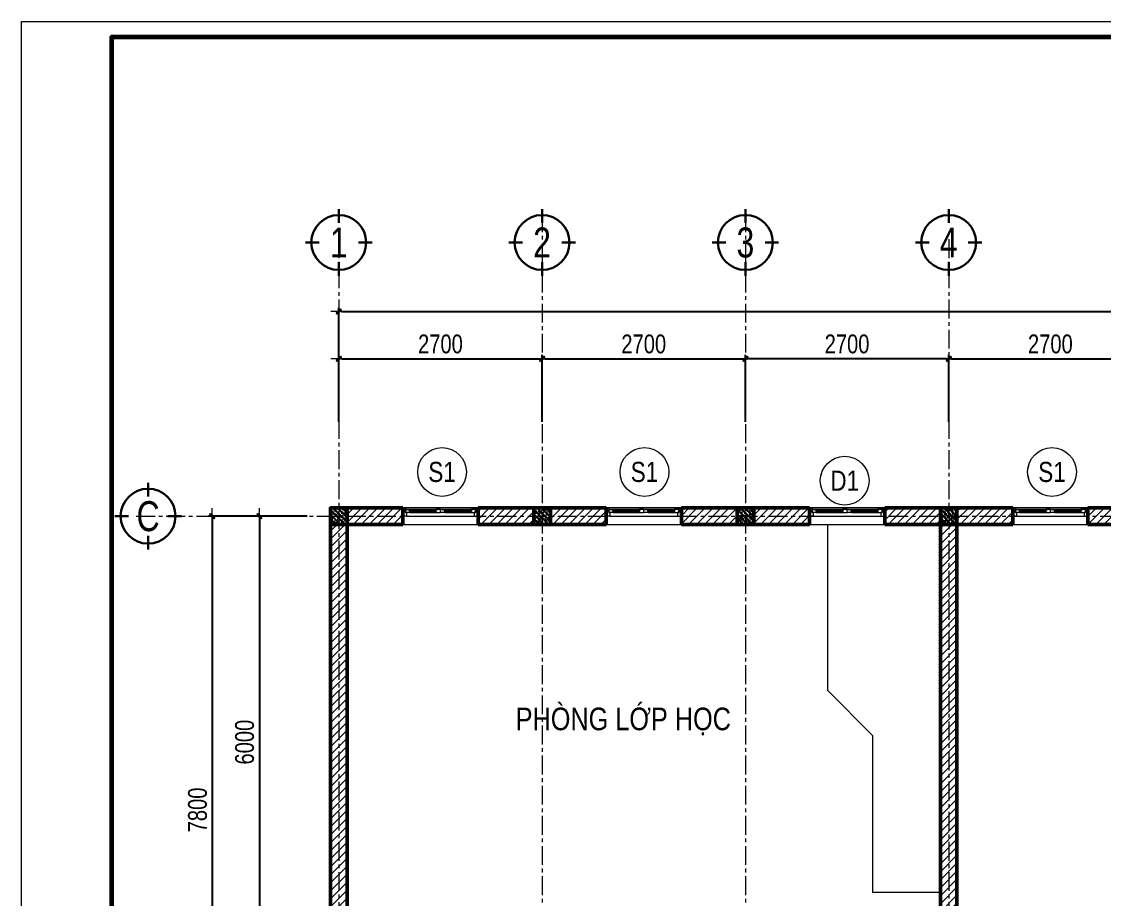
# Model space of a CAD drawing. Header units: millimetres. Extents: x 5243337 to 5938936, y 490824 to 785930.
# Drawn here: x 5304149 to 5318515, y 665009 to 676648 of the extents above; entities that cross this region are included whole.
import ezdxf
from ezdxf.enums import TextEntityAlignment as Align

# ---------------------------------------------------------------- set-up
doc = ezdxf.new("R2010")
doc.units = ezdxf.units.MM
doc.header["$MEASUREMENT"] = 0
doc.header["$PDMODE"] = 32
doc.linetypes.add('ACAD_ISO07W100', pattern=[3, 0, -3])
doc.linetypes.add('CENTER', pattern=[2, 1.25, -0.25, 0.25, -0.25])
doc.layers.get('0').update_dxf_attribs({"lineweight": 0})
doc.layers.get('Defpoints').update_dxf_attribs({"lineweight": 0})
for name, color, linetype, lineweight in [('0.15_Cua', 144, 'Continuous', 15), ('A-WIPEOUT', 254, 'ACAD_ISO07W100', 0), ('cat1', 30, 'Continuous', 50), ('dim', 144, 'Continuous', 13), ('hatch1', 136, 'Continuous', 9), ('Khungten_LCDI', 7, 'Continuous', 25), ('LC Dim', 8, 'Continuous', 18), ('LC ISO', 153, 'Continuous', 13), ('LC Net manh', 9, 'Continuous', 5), ('LC Net thay', 7, 'Continuous', 25), ('LC Text1', 3, 'Continuous', 20), ('LC Text2', 7, 'Continuous', 25), ('text', 1, 'Continuous', 20), ('thay1', 63, 'Continuous', 18), ('truc', 76, 'CENTER', 9)]:
    doc.layers.add(name, color=color, linetype=linetype, lineweight=lineweight)
doc.styles.add('EG 1', font='VHAVANB.TTF')
doc.styles.add('General text 2', font='arial.ttf')
doc.styles.add('HOATBIF', font='hoatbif.shx', dxfattribs={"width": 0.8})
doc.styles.add('Khungten', font='VHAVAN.TTF', dxfattribs={"width": 0.9, "height": 5000})
doc.styles.add('T2', font='VHARIAL.TTF', dxfattribs={"width": 0.8})
doc.styles.add('Tahoma', font='tahoma.ttf')
doc.styles.add('Title', font='VHBLACK.TTF')
doc.dimstyles.new('1-100', dxfattribs={"dimscale": 100, "dimtxt": 2.5, "dimasz": 0.35, "dimexe": 0.5, "dimexo": 0, "dimgap": 0.8, "dimtad": 1, "dimdec": 0, "dimzin": 0, "dimdsep": 46, "dimtxsty": 'HOATBIF', "dimblk1": 'DOT', "dimblk2": 'DOT', "dimsah": 1, "dimcen": -1, "dimdle": 1, "dimclrd": 256, "dimclre": 256, "dimclrt": 4, "dimadec": 3, "dimazin": 2, "dimtfac": 0.333333, "dimtdec": 0, "dimtix": 1, "dimtmove": 2, "dimatfit": 3, "dimldrblk": 'DOT', "dimfxl": 1, "dimtvp": 0.833333, "dimtolj": 1, "dimtzin": 0, "dimarcsym": 0})

# ---------------------------------------------------------------- blocks, each defined once
blk = doc.blocks.new('DOT')
at = {"layer": 'dim'}
for p, q in [((-3, 0), (3, 0)), ((-1, -1), (1, 1))]:
    blk.add_line(p, q, dxfattribs=at)
blk.add_lwpolyline([(0.5, 1), (-1, -0.5), (-0.5, -1), (1, 0.5)], close=True, dxfattribs=at)
blk = doc.blocks.new('*D109')
at = {"layer": 'Defpoints', "color": 0, "ltscale": 500, "transparency": 16777216}
for p in [(5311061, 672173), (5308361, 671337), (5311061, 671337)]:
    blk.add_point(p, dxfattribs=at)
at = {"layer": 'LC Dim', "lineweight": -2, "ltscale": 500, "transparency": 16777216}
for p, q in [((5308361, 671337), (5308361, 672223)), ((5308396, 672173), (5311026, 672173)), ((5311061, 671337), (5311061, 672223))]:
    blk.add_line(p, q, dxfattribs=at)
at = {"layer": 'LC Dim', "lineweight": -2, "ltscale": 500, "transparency": 16777216, "xscale": 35, "yscale": 35, "zscale": 35, "rotation": 180}
blk.add_blockref('DOT', (5308361, 672173), dxfattribs=at)
at = {"layer": 'LC Dim', "lineweight": -2, "ltscale": 500, "transparency": 16777216, "xscale": 35, "yscale": 35, "zscale": 35}
blk.add_blockref('DOT', (5311061, 672173), dxfattribs=at)
at = {"layer": 'LC Dim', "color": 4, "ltscale": 500, "transparency": 16777216, "insert": (5309711, 672368), "char_height": 250, "attachment_point": 5, "style": 'HOATBIF'}
blk.add_mtext('\\A1;2700', dxfattribs=at)
blk = doc.blocks.new('_Dot')
at = {"color": 0, "linetype": 'ByBlock', "lineweight": -2}
blk.add_line((-0.5, 0), (-1, 0), dxfattribs=at)
at = {"color": 0, "linetype": 'ByBlock', "const_width": 0.5}
blk.add_lwpolyline([(-0.25, 0, 1), (0.25, 0, 1)], format="xyb", close=True, dxfattribs=at)
blk = doc.blocks.new('*D110')
at = {"layer": 'Defpoints', "color": 0, "ltscale": 500, "transparency": 16777216}
for p in [(5313761, 672173), (5313761, 671337), (5316461, 671337)]:
    blk.add_point(p, dxfattribs=at)
at = {"layer": 'LC Dim', "lineweight": -2, "ltscale": 500, "transparency": 16777216}
for p, q in [((5313761, 671337), (5313761, 672223)), ((5316426, 672173), (5313796, 672173)), ((5316461, 671337), (5316461, 672223))]:
    blk.add_line(p, q, dxfattribs=at)
at = {"layer": 'LC Dim', "lineweight": -2, "ltscale": 500, "transparency": 16777216, "xscale": 35, "yscale": 35, "zscale": 35, "rotation": 180}
blk.add_blockref('DOT', (5313761, 672173), dxfattribs=at)
at = {"layer": 'LC Dim', "lineweight": -2, "ltscale": 500, "transparency": 16777216, "xscale": 35, "yscale": 35, "zscale": 35}
blk.add_blockref('DOT', (5316461, 672173), dxfattribs=at)
at = {"layer": 'LC Dim', "color": 4, "ltscale": 500, "transparency": 16777216, "insert": (5315111, 672368), "char_height": 250, "attachment_point": 5, "style": 'HOATBIF'}
blk.add_mtext('\\A1;2700', dxfattribs=at)
blk = doc.blocks.new('c220')
at = {"layer": 'hatch1'}
h = blk.add_hatch(dxfattribs=at)
h.set_pattern_fill('VATLIEU04', color=256, scale=10, pattern_type=2)
h.set_pattern_definition([(50, (-5272447.8, -640396.75), (71.72601826, -6.2752135), [7.5, -82.5]), (355, (-5272447.8, -640396.75), (-13.8751334, 75.2192134), [6, -66]), (100.4514, (-5272441.82, -640397.274), (57.8509382, 68.9439542), [6.374019, -70.1142112]), (46.1842, (-5272447.8, -640376.75), (106.7241049, -16.5519014), [11.25, -123.75]), (96.6356, (-5272438.9, -640378.13), (93.4662706, 97.411787), [9.5610288, -105.1713]), (351.1842, (-5272447.8, -640376.75), (93.4661945, 97.41186), [9, -99]), (21, (-5272437.8, -640381.75), (59.6907052, -40.26188907), [7.5, -82.5]), (326, (-5272437.8, -640381.75), (24.3315332, 72.5150045), [6, -66]), (71.4514, (-5272432.825, -640385.11), (84.0222629, 32.2530497), [6.374019, -70.1142112]), (37.5, (-5272447.8, -640396.752), (1.21598553, 33.28938538), [0, -65.2, 0, -67, 0, -66.25]), (7.5, (-5272447.8, -640396.75), (26.30695374, 39.4411712), [0, -38.2, 0, -63.7, 0, -25.25]), (327.5, (-5272470.1, -640396.752), (53.38224362, -2.25548717), [0, -25, 0, -78, 0, -103.5]), (317.5, (-5272480.1, -640396.75), (58.31861693, 10.01049823), [0, -32.5, 0, -51.8, 0, -73.5]), (45, (-5272447.8, -640396.75), (-30.0520382, 30.0520382), []), (45, (-5272447.8, -640384.5), (-30.0520382, 30.0520382), [])])
h.paths.add_polyline_path([(110, -110), (-110, -110), (-110, 110), (110, 110)])
at = {"layer": 'cat1'}
blk.add_lwpolyline([(110, -110), (-110, -110), (-110, 110), (110, 110)], close=True, dxfattribs=at)
blk = doc.blocks.new('*D113')
at = {"layer": 'Defpoints', "color": 0, "ltscale": 500, "transparency": 16777216}
for p in [(5313761, 672173), (5311061, 671337), (5313761, 671337)]:
    blk.add_point(p, dxfattribs=at)
at = {"layer": 'LC Dim', "lineweight": -2, "ltscale": 500, "transparency": 16777216}
for p, q in [((5311061, 671337), (5311061, 672223)), ((5311096, 672173), (5313726, 672173)), ((5313761, 671337), (5313761, 672223))]:
    blk.add_line(p, q, dxfattribs=at)
at = {"layer": 'LC Dim', "lineweight": -2, "ltscale": 500, "transparency": 16777216, "xscale": 35, "yscale": 35, "zscale": 35, "rotation": 180}
blk.add_blockref('DOT', (5311061, 672173), dxfattribs=at)
at = {"layer": 'LC Dim', "lineweight": -2, "ltscale": 500, "transparency": 16777216, "xscale": 35, "yscale": 35, "zscale": 35}
blk.add_blockref('DOT', (5313761, 672173), dxfattribs=at)
at = {"layer": 'LC Dim', "color": 4, "ltscale": 500, "transparency": 16777216, "insert": (5312411, 672368), "char_height": 250, "attachment_point": 5, "style": 'HOATBIF'}
blk.add_mtext('\\A1;2700', dxfattribs=at)
blk = doc.blocks.new('*D114')
at = {"layer": 'Defpoints', "color": 0, "ltscale": 500, "transparency": 16777216}
for p in [(5319161, 672173), (5316461, 671337), (5319161, 671337)]:
    blk.add_point(p, dxfattribs=at)
at = {"layer": 'LC Dim', "lineweight": -2, "ltscale": 500, "transparency": 16777216}
for p, q in [((5316461, 671337), (5316461, 672223)), ((5316496, 672173), (5319126, 672173)), ((5319161, 671337), (5319161, 672223))]:
    blk.add_line(p, q, dxfattribs=at)
at = {"layer": 'LC Dim', "lineweight": -2, "ltscale": 500, "transparency": 16777216, "xscale": 35, "yscale": 35, "zscale": 35, "rotation": 180}
blk.add_blockref('DOT', (5316461, 672173), dxfattribs=at)
at = {"layer": 'LC Dim', "lineweight": -2, "ltscale": 500, "transparency": 16777216, "xscale": 35, "yscale": 35, "zscale": 35}
blk.add_blockref('DOT', (5319161, 672173), dxfattribs=at)
at = {"layer": 'LC Dim', "color": 4, "ltscale": 500, "transparency": 16777216, "insert": (5317811, 672368), "char_height": 250, "attachment_point": 5, "style": 'HOATBIF'}
blk.add_mtext('\\A1;2700', dxfattribs=at)
blk = doc.blocks.new('*U62')
for p, q in [((35, 0), (965, 0)), ((50, -110), (950, -110)), ((560, -20), (905, -20)), ((560, -60), (905, -60))]:
    blk.add_line(p, q)
at = {"color": 8, "lineweight": 5}
for p, q in [((95, -20), (440, -20)), ((95, -35), (440, -35)), ((95, -45), (440, -45)), ((95, -60), (440, -60)), ((560, -20), (905, -20)), ((560, -35), (905, -35)), ((560, -45), (905, -45)), ((560, -60), (905, -60))]:
    blk.add_line(p, q, dxfattribs=at)
for points in [[(0, 0), (35, 0), (35, -60), (50, -60), (50, -110), (0, -110), (0, 0)], [(1000, 0), (965, 0), (965, -60), (950, -60), (950, -110), (1000, -110), (1000, 0)], [(560, -45), (560, -60), (500, -60), (500, -20), (560, -20), (560, -35), (550, -35), (550, -45), (560, -45)], [(905, -45), (905, -60), (965, -60), (965, -20), (905, -20), (905, -35), (915, -35), (915, -45), (905, -45)]]:
    blk.add_lwpolyline(points)
for points in [[(35, -20), (95, -20), (95, -35), (85, -35), (85, -45), (95, -45), (95, -60), (35, -60)], [(500, -20), (440, -20), (440, -35), (450, -35), (450, -45), (440, -45), (440, -60), (500, -60)]]:
    blk.add_lwpolyline(points, close=True)
for points in [[(95, -29, -0.312187), (102, -35, -0.312187)], [(95, -51, 0.312187), (102, -45, 0.312187)], [(440, -29, 0.312187), (433, -35, 0.312187)], [(440, -51, -0.312187), (433, -45, -0.312187)]]:
    blk.add_lwpolyline(points, format="xyb", dxfattribs=at)
for centre, start, end in [((559, -37), 14.2151, 83.5658), ((559, -43), 276.4342, 345.7849), ((906, -37), 96.4342, 165.7849), ((906, -43), 194.2151, 263.5658)]:
    blk.add_arc(centre, 8.25, start, end, dxfattribs=at)
blk = doc.blocks.new('*D120')
at = {"layer": 'Defpoints', "color": 0, "ltscale": 500, "transparency": 16777216}
for p in [(5307942, 670083), (5307306, 664083), (5307942, 664083)]:
    blk.add_point(p, dxfattribs=at)
at = {"layer": 'LC Dim', "lineweight": -2, "ltscale": 500, "transparency": 16777216}
for p, q in [((5307942, 670083), (5307256, 670083)), ((5307306, 670048), (5307306, 664118)), ((5307942, 664083), (5307256, 664083))]:
    blk.add_line(p, q, dxfattribs=at)
at = {"layer": 'LC Dim', "lineweight": -2, "ltscale": 500, "transparency": 16777216, "xscale": 35, "yscale": 35, "zscale": 35}
for p, rotation in [((5307306, 670083), 90), ((5307306, 664083), 270)]:
    blk.add_blockref('DOT', p, dxfattribs=dict(at, rotation=rotation))
at = {"layer": 'LC Dim', "color": 4, "ltscale": 500, "transparency": 16777216, "insert": (5307111, 667083), "char_height": 250, "attachment_point": 5, "rotation": 90, "style": 'HOATBIF'}
blk.add_mtext('\\A1;6000', dxfattribs=at)
blk = doc.blocks.new('KyHieu TrucDinhVi')
at = {"color": 7, "lineweight": 30}
for p, q in [((0, 2.36), (0, 4)), ((-2.36, 0), (-4, 0)), ((2.36, 0), (4, 0)), ((0, -2.36), (0, -4))]:
    blk.add_line(p, q, dxfattribs=at)
blk.add_circle((0, 0), 3.3, dxfattribs=at)
at = {"ltscale": 20, "style": 'Tahoma'}
blk.add_attdef('AA', text='', height=3, dxfattribs=at).set_placement((0, 0), align=Align.MIDDLE_CENTER)
blk = doc.blocks.new('*D122')
at = {"layer": 'Defpoints', "color": 0, "ltscale": 500, "transparency": 16777216}
for p in [(5339061, 672798), (5308361, 671337), (5339061, 671337)]:
    blk.add_point(p, dxfattribs=at)
at = {"layer": 'LC Dim', "lineweight": -2, "ltscale": 500, "transparency": 16777216}
for p, q in [((5308361, 671337), (5308361, 672848)), ((5308396, 672798), (5339026, 672798)), ((5339061, 671337), (5339061, 672848))]:
    blk.add_line(p, q, dxfattribs=at)
at = {"layer": 'LC Dim', "lineweight": -2, "ltscale": 500, "transparency": 16777216, "xscale": 35, "yscale": 35, "zscale": 35, "rotation": 180}
blk.add_blockref('DOT', (5308361, 672798), dxfattribs=at)
at = {"layer": 'LC Dim', "lineweight": -2, "ltscale": 500, "transparency": 16777216, "xscale": 35, "yscale": 35, "zscale": 35}
blk.add_blockref('DOT', (5339061, 672798), dxfattribs=at)
at = {"layer": 'LC Dim', "color": 4, "ltscale": 500, "transparency": 16777216, "insert": (5323711, 672993), "char_height": 250, "attachment_point": 5, "style": 'HOATBIF'}
blk.add_mtext('\\A1;30700', dxfattribs=at)
blk = doc.blocks.new('*D123')
at = {"layer": 'Defpoints', "color": 0, "ltscale": 500, "transparency": 16777216}
for p in [(5307942, 670083), (5306681, 662283), (5307942, 662283)]:
    blk.add_point(p, dxfattribs=at)
at = {"layer": 'LC Dim', "lineweight": -2, "ltscale": 500, "transparency": 16777216}
for p, q in [((5307942, 670083), (5306631, 670083)), ((5306681, 670048), (5306681, 662318)), ((5307942, 662283), (5306631, 662283))]:
    blk.add_line(p, q, dxfattribs=at)
at = {"layer": 'LC Dim', "lineweight": -2, "ltscale": 500, "transparency": 16777216, "xscale": 35, "yscale": 35, "zscale": 35}
for p, rotation in [((5306681, 670083), 90), ((5306681, 662283), 270)]:
    blk.add_blockref('DOT', p, dxfattribs=dict(at, rotation=rotation))
at = {"layer": 'LC Dim', "color": 4, "ltscale": 500, "transparency": 16777216, "insert": (5306486, 666183), "char_height": 250, "attachment_point": 5, "rotation": 90, "style": 'HOATBIF'}
blk.add_mtext('\\A1;7800', dxfattribs=at)
blk = doc.blocks.new('lcdi fix1')
at = {"layer": 'Defpoints', "lineweight": 0}
blk.add_lwpolyline([(-1200, -14850), (-1200, 14850), (40800, 14850), (40800, -14850)], close=True, dxfattribs=at)
at = {"layer": 'Khungten_LCDI', "color": 5, "lineweight": 60}
blk.add_lwpolyline([(0, -14650), (0, 14650), (40600, 14650), (40600, -14650)], close=True, dxfattribs=at)
at = {"color": 7, "style": 'Khungten', "width": 0.8}
for tag, p in [('REVISION', (39499, -10746)), ('NGAYHT', (39546, -11609))]:
    blk.add_attdef(tag, text='', height=200, dxfattribs=at).set_placement(p, align=Align.CENTER)
at = {"layer": 'LC Text1', "style": 'Title', "width": 1.485915}
for tag, p, p2 in [('TENBANVE1', (36913, -8886), (40339, -8886)), ('TENBANVE2', (36913, -9562), (40339, -9562))]:
    blk.add_attdef(tag, text='', height=250, dxfattribs=at).set_placement(p, p2, align=Align.FIT)
at = {"layer": 'LC Text1', "style": 'Title', "width": 0.7}
blk.add_attdef('SOBANVE', text='', height=250, dxfattribs=at).set_placement((39562, -13896), align=Align.CENTER)
blk = doc.blocks.new('*U19')
at = {"layer": 'A-WIPEOUT'}
blk.add_lwpolyline([(0, 4.25), (-2.5, 3.44), (-4.04, 1.31), (-4.04, -1.31), (-2.5, -3.44), (0, -4.25), (2.5, -3.44), (4.04, -1.31), (4.04, 1.31), (2.5, 3.44)], close=True, dxfattribs=at)
blk.add_wipeout([(0, 4.25), (-2.5, 3.44), (-4.04, 1.31), (-4.04, -1.31), (-2.5, -3.44), (0, -4.25), (2.5, -3.44), (4.04, -1.31), (4.04, 1.31), (2.5, 3.44)]).dxf.layer = 'A-WIPEOUT'
blk.add_circle((0, 0), 4.25)
at = {"layer": 'text', "style": 'General text 2', "width": 0.8, "flags": 8}
blk.add_attdef('SYMBOL', text='', height=3.5, dxfattribs=at).set_placement((0, 0), align=Align.MIDDLE_CENTER)

msp = doc.modelspace()

# ---------------------------------------------------------------- hatches: boundary and pattern name
at = {"layer": 'hatch1'}
h = msp.add_hatch(dxfattribs=at)
h.set_pattern_fill('ANSI31', color=256, scale=600)
h.set_pattern_definition([(45, (-197412.5, 46545.37), (-53.0330086, 53.0330086), [])])
h.paths.add_polyline_path([(5309210.9, 670192.9), (5308470.9, 670192.9), (5308470.9, 669972.9), (5309210.9, 669972.9)])
h.paths.add_polyline_path([(5308470.9, 669972.9), (5308250.9, 669972.9), (5308250.9, 664192.9), (5308470.9, 664192.9)])
h.paths.add_polyline_path([(5310950.9, 670192.9), (5310210.9, 670192.9), (5310210.9, 669972.9), (5310950.9, 669972.9)])
h.paths.add_polyline_path([(5311910.9, 670192.9), (5311170.9, 670192.9), (5311170.9, 669972.9), (5311910.9, 669972.9)])
h.paths.add_polyline_path([(5313650.9, 670192.9), (5312910.9, 670192.9), (5312910.9, 669972.9), (5313650.9, 669972.9)])
h.paths.add_polyline_path([(5314610.9, 670192.9), (5313870.9, 670192.9), (5313870.9, 669972.9), (5314610.9, 669972.9)])
h.paths.add_polyline_path([(5316350.9, 670192.9), (5315610.9, 670192.9), (5315610.9, 669972.9), (5316350.9, 669972.9)])
h.paths.add_polyline_path([(5317310.9, 670192.9), (5316570.9, 670192.9), (5316570.9, 669972.9), (5317310.9, 669972.9)])
h.paths.add_polyline_path([(5319050.9, 670192.9), (5318310.9, 670192.9), (5318310.9, 669972.9), (5319050.9, 669972.9)])
h.paths.add_polyline_path([(5320010.9, 670192.9), (5319270.9, 670192.9), (5319270.9, 669972.9), (5320010.9, 669972.9)])
h.paths.add_polyline_path([(5321750.9, 670192.9), (5321010.9, 670192.9), (5321010.9, 669972.9), (5321750.9, 669972.9)])
h.paths.add_polyline_path([(5322710.9, 670192.9), (5321970.9, 670192.9), (5321970.9, 669972.9), (5322710.9, 669972.9)])
h.paths.add_polyline_path([(5324450.9, 670192.9), (5323710.9, 670192.9), (5323710.9, 669972.9), (5324450.9, 669972.9)])
h.paths.add_polyline_path([(5324670.9, 669972.9), (5324450.9, 669972.9), (5324450.9, 664192.9), (5324670.9, 664192.9)])
h.paths.add_polyline_path([(5316570.9, 669972.9), (5316350.9, 669972.9), (5316350.9, 664192.9), (5316570.9, 664192.9)])
h.paths.add_polyline_path([(5327650.9, 670192.9), (5325980.9, 670192.9), (5325980.9, 669972.9), (5327650.9, 669972.9)])
h.paths.add_polyline_path([(5328090.9, 670192.9), (5327870.9, 670192.9), (5327870.9, 669972.9), (5328090.9, 669972.9)])
h.paths.add_polyline_path([(5327870.9, 669972.9), (5327650.9, 669972.9), (5327650.9, 664192.9), (5327870.9, 664192.9)])
h.paths.add_polyline_path([(5324780.9, 670192.9), (5324670.9, 670192.9), (5324670.9, 669972.9), (5324780.9, 669972.9)])
h.paths.add_polyline_path([(5330850.9, 670192.9), (5330630.9, 670192.9), (5330630.9, 669972.9), (5330850.9, 669972.9)])
h.paths.add_polyline_path([(5331810.9, 670192.9), (5331070.9, 670192.9), (5331070.9, 669972.9), (5331810.9, 669972.9)])
h.paths.add_polyline_path([(5331070.9, 669972.9), (5330850.9, 669972.9), (5330850.9, 664192.9), (5331070.9, 664192.9)])
h.paths.add_polyline_path([(5334510.9, 670192.9), (5332810.9, 670192.9), (5332810.9, 669972.9), (5334510.9, 669972.9)])
h.paths.add_polyline_path([(5331810.9, 664192.9), (5331070.9, 664192.9), (5331070.9, 663972.9), (5331810.9, 663972.9)])
h.paths.add_polyline_path([(5327650.9, 664192.9), (5327430.9, 664192.9), (5327430.9, 663972.9), (5327650.9, 663972.9)])
h.paths.add_polyline_path([(5326530.9, 664192.9), (5325790.9, 664192.9), (5325790.9, 663972.9), (5326530.9, 663972.9)])
h.paths.add_polyline_path([(5324890.9, 664192.9), (5324670.9, 664192.9), (5324670.9, 663972.9), (5324890.9, 663972.9)])
h.paths.add_polyline_path([(5324450.9, 664192.9), (5323810.9, 664192.9), (5323810.9, 663972.9), (5324450.9, 663972.9)])
h.paths.add_polyline_path([(5322610.9, 664192.9), (5321010.9, 664192.9), (5321010.9, 663972.9), (5322610.9, 663972.9)])
h.paths.add_polyline_path([(5320010.9, 664192.9), (5318310.9, 664192.9), (5318310.9, 663972.9), (5320010.9, 663972.9)])
h.paths.add_polyline_path([(5317310.9, 664192.9), (5316570.9, 664192.9), (5316570.9, 663972.9), (5317310.9, 663972.9)])
h.paths.add_polyline_path([(5316350.9, 664192.9), (5315710.9, 664192.9), (5315710.9, 663972.9), (5316350.9, 663972.9)])
h.paths.add_polyline_path([(5314510.9, 664192.9), (5312910.9, 664192.9), (5312910.9, 663972.9), (5314510.9, 663972.9)])
h.paths.add_polyline_path([(5311910.9, 664192.9), (5310210.9, 664192.9), (5310210.9, 663972.9), (5311910.9, 663972.9)])
h.paths.add_polyline_path([(5309210.9, 664192.9), (5308470.9, 664192.9), (5308250.9, 664192.9), (5308250.9, 663972.9), (5309210.9, 663972.9)])
h.paths.add_polyline_path([(5308250.9, 663318.8), (5308250.9, 663972.9), (5308030.9, 663972.9), (5308030.9, 663329.4), (5307364.4, 656456.8), (5307364.3, 656455.5), (5307583.6, 656437.3)])
h.paths.add_polyline_path([(5334510.9, 664192.9), (5332810.9, 664192.9), (5332810.9, 663972.9), (5334510.9, 663972.9)])
h.paths.add_polyline_path([(5337110.9, 664192.9), (5335510.9, 664192.9), (5335510.9, 663972.9), (5337110.9, 663972.9)])
h.paths.add_polyline_path([(5339170.9, 670192.9), (5338210.9, 670192.9), (5338210.9, 669972.9), (5338950.9, 669972.9), (5338950.9, 664192.9), (5338310.9, 664192.9), (5338310.9, 663972.9), (5339170.9, 663972.9)])
h.paths.add_polyline_path([(5337210.9, 670192.9), (5335510.9, 670192.9), (5335510.9, 669972.9), (5337210.9, 669972.9)])

# ---------------------------------------------------------------- linework, layer by layer
at = {"layer": 'cat1'}
for p, q in [((5308250.9, 663972.9), (5308250.9, 670192.9)), ((5308250.9, 670192.9), (5309210.9, 670192.9)), ((5309210.9, 669972.9), (5309210.9, 670192.9)), ((5310210.9, 670192.9), (5311910.9, 670192.9)), ((5310210.9, 669972.9), (5310210.9, 670192.9)), ((5311910.9, 669972.9), (5311910.9, 670192.9)), ((5312910.9, 670192.9), (5314610.9, 670192.9)), ((5312910.9, 669972.9), (5312910.9, 670192.9)), ((5314610.9, 669972.9), (5314610.9, 670192.9)), ((5315610.9, 670192.9), (5317310.9, 670192.9)), ((5315610.9, 669972.9), (5315610.9, 670192.9)), ((5316350.9, 663972.9), (5316350.9, 670192.9)), ((5316570.9, 663972.9), (5316570.9, 670192.9)), ((5317310.9, 669972.9), (5317310.9, 670192.9)), ((5318310.9, 670192.9), (5320010.9, 670192.9)), ((5318310.9, 669972.9), (5318310.9, 670192.9)), ((5308470.9, 664192.9), (5308470.9, 669972.9)), ((5308470.9, 669972.9), (5309210.9, 669972.9)), ((5310210.9, 669972.9), (5311910.9, 669972.9)), ((5312910.9, 669972.9), (5314610.9, 669972.9)), ((5315610.9, 669972.9), (5317310.9, 669972.9)), ((5318310.9, 669972.9), (5320010.9, 669972.9))]:
    msp.add_line(p, q, dxfattribs=at)
at = {"layer": 'thay1'}
for points in [[(5309210.9, 669972.9), (5310210.9, 669972.9), (5310210.9, 670192.9), (5309210.9, 670192.9)], [(5311910.9, 669972.9), (5312910.9, 669972.9), (5312910.9, 670192.9), (5311910.9, 670192.9)], [(5314610.9, 669972.9), (5315610.9, 669972.9), (5315610.9, 670192.9), (5314610.9, 670192.9)], [(5317310.9, 669972.9), (5318310.9, 669972.9), (5318310.9, 670192.9), (5317310.9, 670192.9)]]:
    msp.add_lwpolyline(points, close=True, dxfattribs=at)
msp.add_lwpolyline([(5314850.9, 669972.9), (5314850.9, 667772.9), (5315450.9, 667172.9), (5315450.9, 665092.9), (5316350.9, 665092.9)], dxfattribs=at)
at = {"layer": 'truc', "ltscale": 200}
for p, q in [((5311060.9, 674103.7), (5311060.9, 656979.2)), ((5313760.9, 674103.7), (5313760.9, 656979.2)), ((5308360.9, 673758.7), (5308360.9, 656634.2)), ((5316460.9, 673758.7), (5316460.9, 656634.2)), ((5305670.5, 670082.9), (5341753.5, 670082.9))]:
    msp.add_line(p, q, dxfattribs=at)

# ---------------------------------------------------------------- block references
at = {"layer": '0.15_Cua'}
for p in [(5309210.9, 670192.9), (5311910.9, 670192.9), (5314610.9, 670192.9), (5317310.9, 670192.9)]:
    msp.add_blockref('*U62', p, dxfattribs=at)
at = {"layer": 'hatch1', "xscale": -1, "rotation": 180}
for p in [(5308360.9, 670082.9), (5311060.9, 670082.9), (5313760.9, 670082.9), (5316460.9, 670082.9)]:
    msp.add_blockref('c220', p, dxfattribs=at)
at = {"layer": 'LC ISO'}
ref = msp.add_blockref('KyHieu TrucDinhVi', (5308360.9, 673715.9), dxfattribs=dict(at, xscale=110.459031681925, yscale=110.459031681925, zscale=110.459031681925))
ref.add_attrib('AA', '1', dxfattribs={"layer": '0', "ltscale": 20, "height": 397.7, "style": 'EG 1', "width": 0.8}).set_placement((5308360.9, 673715.9), align=Align.MIDDLE_CENTER)
ref = msp.add_blockref('KyHieu TrucDinhVi', (5311060.9, 673715.9), dxfattribs=dict(at, xscale=110.459031681925, yscale=110.459031681925, zscale=110.459031681925))
ref.add_attrib('AA', '2', dxfattribs={"layer": '0', "ltscale": 20, "height": 397.7, "style": 'EG 1', "width": 0.8}).set_placement((5311060.9, 673715.9), align=Align.MIDDLE_CENTER)
ref = msp.add_blockref('KyHieu TrucDinhVi', (5313760.9, 673715.9), dxfattribs=dict(at, xscale=110.459031681925, yscale=110.459031681925, zscale=110.459031681925))
ref.add_attrib('AA', '3', dxfattribs={"layer": '0', "ltscale": 20, "height": 397.7, "style": 'EG 1', "width": 0.8}).set_placement((5313760.9, 673715.9), align=Align.MIDDLE_CENTER)
ref = msp.add_blockref('KyHieu TrucDinhVi', (5316460.9, 673715.9), dxfattribs=dict(at, xscale=110.459031681925, yscale=110.459031681925, zscale=110.459031681925))
ref.add_attrib('AA', '4', dxfattribs={"layer": '0', "ltscale": 20, "height": 397.7, "style": 'EG 1', "width": 0.8}).set_placement((5316460.9, 673715.9), align=Align.MIDDLE_CENTER)
ref = msp.add_blockref('KyHieu TrucDinhVi', (5305828.7, 670082.9), dxfattribs=dict(at, xscale=110.459031681925, yscale=110.459031681925, zscale=110.459031681925))
ref.add_attrib('AA', 'c', dxfattribs={"layer": '0', "ltscale": 20, "height": 397.7, "style": 'EG 1', "width": 0.8}).set_placement((5305828.7, 670082.9), align=Align.MIDDLE_CENTER)
at = {"layer": 'LC Net thay'}
msp.add_blockref('lcdi fix1', (5305349.2, 661797.8), dxfattribs=at)

# ---------------------------------------------------------------- texts
at = {"layer": 'LC Text2', "style": 'T2', "width": 0.8}
msp.add_text('phßng líp häc', height=300, dxfattribs=at).set_placement((5310711, 667241.4))

# ---------------------------------------------------------------- dimensions: what is measured, and where the dimension line sits
at = {"layer": 'LC Dim', "ltscale": 500}
for base, p1, p2, picture, middle in [((5339060.9, 672798.4), (5308360.9, 671337.4), (5339060.9, 671337.4), '*D122', (5323710.9, 672993.4)), ((5311060.9, 672173.4), (5308360.9, 671337.4), (5311060.9, 671337.4), '*D109', (5309710.9, 672368.4)), ((5313760.9, 672173.4), (5311060.9, 671337.4), (5313760.9, 671337.4), '*D113', (5312410.9, 672368.4)), ((5319160.9, 672173.4), (5316460.9, 671337.4), (5319160.9, 671337.4), '*D114', (5317810.9, 672368.4))]:
    dim = msp.add_linear_dim(base=base, p1=p1, p2=p2, dimstyle='1-100', override={"dimgap": 0.7, "dimfxl": 0.5, "dimarcsym": 1}, dxfattribs=at)
    dim.commit()
    dim.dimension.update_dxf_attribs({"geometry": picture, "text_midpoint": middle})
for base, p1, p2, angle, picture, middle in [((5313760.9, 672173.4), (5316460.9, 671337.4), (5313760.9, 671337.4), 180, '*D110', (5315110.9, 672368.4)), ((5306681, 662282.9), (5307941.5, 670082.9), (5307941.5, 662282.9), 90, '*D123', (5306486, 666182.9)), ((5307306, 664082.9), (5307941.5, 670082.9), (5307941.5, 664082.9), 90, '*D120', (5307111, 667082.9))]:
    dim = msp.add_linear_dim(base=base, p1=p1, p2=p2, angle=angle, dimstyle='1-100', override={"dimgap": 0.7, "dimfxl": 0.5, "dimarcsym": 1}, dxfattribs=at)
    dim.commit()
    dim.dimension.update_dxf_attribs({"geometry": picture, "text_midpoint": middle})

# ---------------------------------------------------------------- next in the draw order: block references
at = {"layer": 'LC Net manh'}
ref = msp.add_blockref('*U19', (5309732.7, 670670.2), dxfattribs=dict(at, xscale=76.23529411762684, yscale=76.23529411762684, zscale=76.23529411762684))
ref.add_attrib('SYMBOL', 'S1', dxfattribs={"layer": 'text', "height": 266.82, "style": 'General text 2', "width": 0.8}).set_placement((5309732.7, 670670.2), align=Align.MIDDLE_CENTER)
ref = msp.add_blockref('*U19', (5312420.2, 670670.2), dxfattribs=dict(at, xscale=76.23529411762684, yscale=76.23529411762684, zscale=76.23529411762684))
ref.add_attrib('SYMBOL', 'S1', dxfattribs={"layer": 'text', "height": 266.82, "style": 'General text 2', "width": 0.8}).set_placement((5312420.2, 670670.2), align=Align.MIDDLE_CENTER)
ref = msp.add_blockref('*U19', (5317832.7, 670670.2), dxfattribs=dict(at, xscale=76.23529411762684, yscale=76.23529411762684, zscale=76.23529411762684))
ref.add_attrib('SYMBOL', 'S1', dxfattribs={"layer": 'text', "height": 266.82, "style": 'General text 2', "width": 0.8}).set_placement((5317832.7, 670670.2), align=Align.MIDDLE_CENTER)
ref = msp.add_blockref('*U19', (5315080.2, 670554.2), dxfattribs=dict(at, xscale=76.23529411762684, yscale=76.23529411762684, zscale=76.23529411762684))
ref.add_attrib('SYMBOL', 'D1', dxfattribs={"layer": 'text', "height": 266.82, "style": 'General text 2', "width": 0.8}).set_placement((5315080.2, 670554.2), align=Align.MIDDLE_CENTER)

doc.saveas('drawing.dxf')
